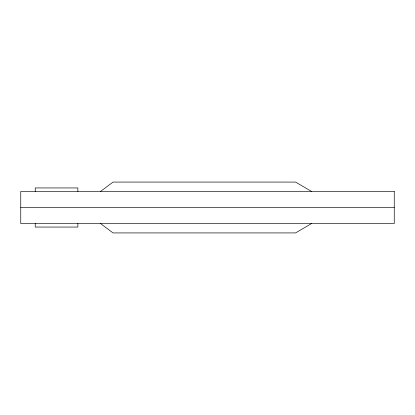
<?xml version="1.0" encoding="UTF-8"?>
<svg xmlns="http://www.w3.org/2000/svg" width="415" height="415" viewBox="0 0 415 415"><rect width="100%" height="100%" fill="white"/><g stroke="black" fill="none" stroke-linecap="round" stroke-linejoin="round"><path stroke-width="0.62" d="M100.513 191.465L113.03 182.076L295.568 182.076L311.603 191.465M311.603 223.535L295.568 232.924L113.03 232.924L100.513 223.535M20.75 207.5L394.25 207.5M77.87 191.465L77.87 187.943L35.239 187.943L35.239 191.465M77.87 223.535L77.87 227.057L35.239 227.057L35.239 223.535M394.25 191.465L20.75 191.465L20.75 223.535L394.25 223.535L394.25 191.465"/></g></svg>
